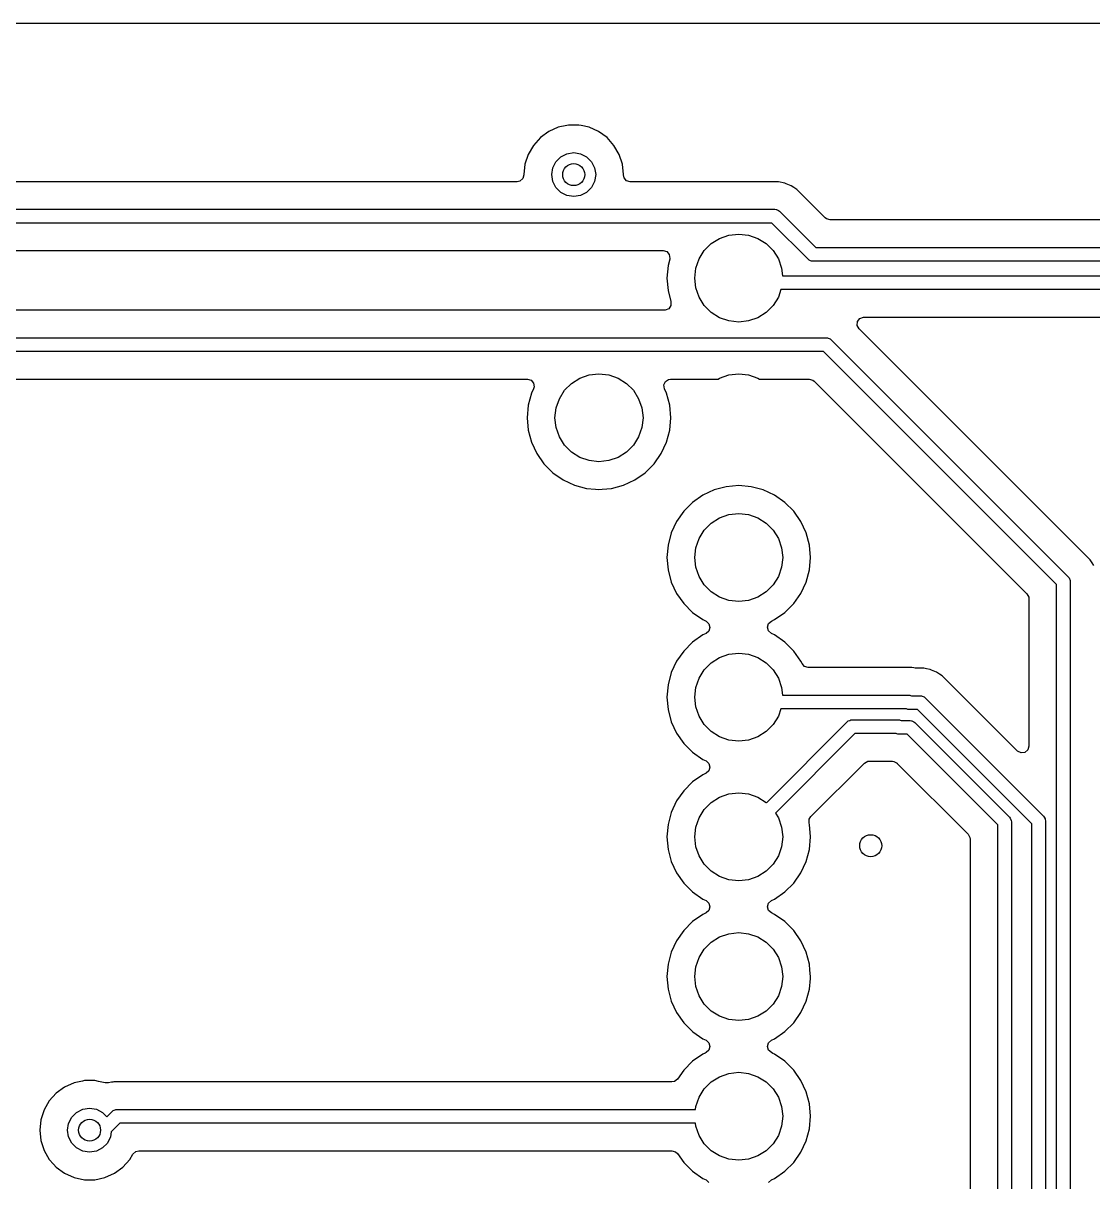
# Model space of a CAD drawing. Extents: x 0.78 to 3.29, y -3.41 to -0.66.
# Drawn here: x 1.195 to 1.96, y -1.511 to -0.682 of the extents above; entities that cross this region are included whole.
import ezdxf

# ---------------------------------------------------------------- set-up
doc = ezdxf.new("R2010")
doc.units = 0
doc.header["$MEASUREMENT"] = 0
doc.layers.add('BLACK', color=7, linetype='CONTINUOUS')

msp = doc.modelspace()

# ---------------------------------------------------------------- linework, layer by layer
at = {"layer": 'BLACK', "linetype": 'CONTINUOUS'}
for p, q in [((1.18038, -0.68208), (2.88655, -0.68208)), ((1.57076, -0.75962), (1.56473, -0.764)), ((1.57757, -0.75658), (1.57076, -0.75962)), ((1.57076, -0.75962), (1.57076, -0.75962)), ((1.58358, -0.75531), (1.57757, -0.75658)), ((1.57757, -0.75658), (1.57757, -0.75658)), ((1.58486, -0.75504), (1.58358, -0.75531)), ((1.59231, -0.75504), (1.58486, -0.75504)), ((1.59386, -0.75536), (1.59231, -0.75504)), ((1.5996, -0.75658), (1.59386, -0.75536)), ((1.60641, -0.75962), (1.5996, -0.75658)), ((1.5996, -0.75658), (1.5996, -0.75658)), ((1.61244, -0.764), (1.60641, -0.75962)), ((1.60641, -0.75962), (1.60641, -0.75962)), ((1.55974, -0.76953), (1.55602, -0.77599)), ((1.56473, -0.764), (1.55974, -0.76953)), ((1.61742, -0.76953), (1.61244, -0.764)), ((1.61244, -0.764), (1.61244, -0.764)), ((1.62115, -0.77599), (1.61742, -0.76953)), ((1.55602, -0.77599), (1.55371, -0.78308)), ((1.55602, -0.77599), (1.55602, -0.77599)), ((1.57584, -0.78123), (1.57933, -0.77775)), ((1.57933, -0.77775), (1.58372, -0.77551)), ((1.58372, -0.77551), (1.58858, -0.77474)), ((1.58858, -0.77474), (1.59345, -0.77551)), ((1.59345, -0.77551), (1.59784, -0.77775)), ((1.59784, -0.77775), (1.60132, -0.78123)), ((1.62345, -0.78308), (1.62115, -0.77599)), ((1.55371, -0.78308), (1.55293, -0.79049)), ((1.55371, -0.78308), (1.55371, -0.78308)), ((1.57283, -0.79049), (1.57361, -0.78562)), ((1.57361, -0.78562), (1.57584, -0.78123)), ((1.60132, -0.78123), (1.60356, -0.78562)), ((1.60356, -0.78562), (1.60433, -0.79049)), ((1.62423, -0.79049), (1.62345, -0.78308)), ((1.54805, -0.79559), (1.08592, -0.79559)), ((1.55008, -0.79515), (1.54805, -0.79559)), ((1.55216, -0.79334), (1.55008, -0.79515)), ((1.55293, -0.7907), (1.55216, -0.79334)), ((1.55293, -0.79049), (1.55293, -0.79049)), ((1.55293, -0.79049), (1.55293, -0.7907)), ((1.57361, -0.79535), (1.57283, -0.79049)), ((1.57584, -0.79974), (1.57361, -0.79535)), ((1.60356, -0.79535), (1.60132, -0.79974)), ((1.60433, -0.79049), (1.60356, -0.79535)), ((1.62423, -0.7907), (1.62423, -0.79049)), ((1.62423, -0.79049), (1.62423, -0.79049)), ((1.62467, -0.79273), (1.62423, -0.7907)), ((1.62647, -0.79481), (1.62467, -0.79273)), ((1.62911, -0.79559), (1.62647, -0.79481)), ((1.73491, -0.79559), (1.62911, -0.79559)), ((1.73505, -0.79561), (1.73491, -0.79559)), ((1.73491, -0.79559), (1.73491, -0.79559)), ((1.73491, -0.79559), (1.73491, -0.79559)), ((1.73966, -0.79653), (1.73505, -0.79561)), ((1.73505, -0.79561), (1.73505, -0.79561)), ((1.73505, -0.79561), (1.73505, -0.79561)), ((1.57933, -0.80323), (1.57584, -0.79974)), ((1.58372, -0.80547), (1.57933, -0.80323)), ((1.59784, -0.80323), (1.59345, -0.80547)), ((1.60132, -0.79974), (1.59784, -0.80323)), ((1.74071, -0.79696), (1.73966, -0.79653)), ((1.73966, -0.79653), (1.73966, -0.79653)), ((1.73966, -0.79653), (1.73966, -0.79653)), ((1.73966, -0.79653), (1.73966, -0.79653)), ((1.73966, -0.79653), (1.73966, -0.79653)), ((1.74415, -0.79839), (1.74071, -0.79696)), ((1.74071, -0.79696), (1.74071, -0.79696)), ((1.74616, -0.79974), (1.74415, -0.79839)), ((1.74818, -0.80108), (1.74616, -0.79974)), ((1.75161, -0.80451), (1.74818, -0.80108)), ((1.74818, -0.80108), (1.74818, -0.80108)), ((1.74818, -0.80108), (1.74818, -0.80108)), ((1.58858, -0.80624), (1.58372, -0.80547)), ((1.59345, -0.80547), (1.58858, -0.80624)), ((1.75189, -0.80479), (1.75161, -0.80451)), ((1.75161, -0.80451), (1.75161, -0.80451)), ((1.76861, -0.82152), (1.75189, -0.80479)), ((1.75189, -0.80479), (1.75189, -0.80479)), ((1.75189, -0.80479), (1.75189, -0.80479)), ((1.08835, -0.81529), (1.73248, -0.81529)), ((1.73248, -0.81529), (1.73344, -0.81539)), ((1.73344, -0.81539), (1.73344, -0.81539)), ((1.73344, -0.81539), (1.73377, -0.81552)), ((1.73377, -0.81552), (1.73521, -0.81612)), ((1.73521, -0.81612), (1.73521, -0.81612)), ((1.73521, -0.81612), (1.73596, -0.81673)), ((1.73596, -0.81673), (1.76188, -0.84265)), ((1.73044, -0.82513), (1.09039, -0.82513)), ((1.75636, -0.85105), (1.73044, -0.82513)), ((1.76943, -0.82217), (1.76861, -0.82152)), ((1.77207, -0.82295), (1.76943, -0.82217)), ((2.09441, -0.82295), (1.77207, -0.82295)), ((1.68706, -0.83988), (1.69303, -0.83613)), ((1.69303, -0.83613), (1.69968, -0.8338)), ((1.69968, -0.8338), (1.70669, -0.83301)), ((1.70669, -0.83301), (1.7137, -0.8338)), ((1.7137, -0.8338), (1.72036, -0.83613)), ((1.72036, -0.83613), (1.72633, -0.83988)), ((1.13129, -0.84484), (1.65259, -0.84484)), ((1.65259, -0.84484), (1.65523, -0.84561)), ((1.65523, -0.84561), (1.65703, -0.84769)), ((1.67832, -0.85084), (1.68207, -0.84487)), ((1.68207, -0.84487), (1.68706, -0.83988)), ((1.72633, -0.83988), (1.73132, -0.84487)), ((1.73132, -0.84487), (1.73507, -0.85084)), ((1.76188, -0.84265), (2.09198, -0.84265)), ((1.65731, -0.85098), (1.65608, -0.85558)), ((1.65703, -0.84769), (1.65743, -0.85042)), ((1.65743, -0.85042), (1.65731, -0.85098)), ((1.67599, -0.8575), (1.67832, -0.85084)), ((1.73507, -0.85084), (1.7374, -0.8575)), ((1.75711, -0.85167), (1.75636, -0.85105)), ((1.75815, -0.8521), (1.75711, -0.85167)), ((1.75711, -0.85167), (1.75711, -0.85167)), ((1.75888, -0.8524), (1.75815, -0.8521)), ((1.75984, -0.8525), (1.75888, -0.8524)), ((1.75888, -0.8524), (1.75888, -0.8524)), ((2.08995, -0.8525), (1.75984, -0.8525)), ((1.65608, -0.85558), (1.6553, -0.8645)), ((1.65608, -0.85558), (1.65608, -0.85558)), ((1.6752, -0.8645), (1.67599, -0.8575)), ((1.7374, -0.8575), (1.73802, -0.86297)), ((1.6553, -0.8645), (1.6553, -0.8645)), ((1.6553, -0.8645), (1.65608, -0.87343)), ((1.67599, -0.87151), (1.6752, -0.8645)), ((1.73802, -0.86297), (2.08724, -0.86297)), ((1.65608, -0.87343), (1.65608, -0.87343)), ((1.65608, -0.87343), (1.65822, -0.88141)), ((1.67832, -0.87817), (1.67599, -0.87151)), ((1.68207, -0.88414), (1.67832, -0.87817)), ((1.73507, -0.87817), (1.73132, -0.88414)), ((1.73694, -0.87281), (1.73507, -0.87817)), ((2.08521, -0.87281), (1.73694, -0.87281)), ((1.65661, -0.88644), (1.65408, -0.88752)), ((1.65815, -0.88416), (1.65661, -0.88644)), ((1.65822, -0.88141), (1.65815, -0.88416)), ((1.68706, -0.88913), (1.68207, -0.88414)), ((1.73132, -0.88414), (1.72633, -0.88913)), ((1.6535, -0.88756), (1.15885, -0.88756)), ((1.65408, -0.88752), (1.6535, -0.88756)), ((1.69303, -0.89288), (1.68706, -0.88913)), ((1.69968, -0.89521), (1.69303, -0.89288)), ((1.70669, -0.896), (1.69968, -0.89521)), ((1.7137, -0.89521), (1.70669, -0.896)), ((1.72036, -0.89288), (1.7137, -0.89521)), ((1.72633, -0.88913), (1.72036, -0.89288)), ((1.7917, -0.89569), (1.79335, -0.89349)), ((1.79335, -0.89349), (1.79593, -0.89253)), ((1.79593, -0.89253), (1.79628, -0.89252)), ((1.79628, -0.89252), (2.07502, -0.89252)), ((1.79151, -0.89844), (1.7917, -0.89569)), ((1.79283, -0.90085), (1.79151, -0.89844)), ((1.95455, -1.06258), (1.79283, -0.90085)), ((1.16128, -0.90726), (1.76933, -0.90726)), ((1.76933, -0.90726), (1.77029, -0.90735)), ((1.77029, -0.90735), (1.77029, -0.90735)), ((1.77029, -0.90735), (1.77079, -0.90756)), ((1.77079, -0.90756), (1.77206, -0.90809)), ((1.77206, -0.90809), (1.77207, -0.90809)), ((1.77207, -0.90809), (1.77281, -0.9087)), ((1.77281, -0.9087), (1.94246, -1.07835)), ((1.76729, -0.9171), (1.16331, -0.9171)), ((1.93406, -1.08387), (1.76729, -0.9171)), ((1.1735, -0.93681), (1.55545, -0.93681)), ((1.55545, -0.93681), (1.55809, -0.93758)), ((1.58706, -0.93988), (1.59303, -0.93613)), ((1.59303, -0.93613), (1.59968, -0.9338)), ((1.59968, -0.9338), (1.60669, -0.93301)), ((1.60669, -0.93301), (1.6137, -0.9338)), ((1.6137, -0.9338), (1.62036, -0.93613)), ((1.62036, -0.93613), (1.62633, -0.93988)), ((1.65422, -0.93852), (1.65652, -0.93702)), ((1.65652, -0.93702), (1.65793, -0.93681)), ((1.65793, -0.93681), (1.69194, -0.93681)), ((1.69194, -0.93681), (1.69303, -0.93613)), ((1.69303, -0.93613), (1.69968, -0.9338)), ((1.69968, -0.9338), (1.70669, -0.93301)), ((1.70669, -0.93301), (1.7137, -0.9338)), ((1.7137, -0.9338), (1.72036, -0.93613)), ((1.72036, -0.93613), (1.72144, -0.93681)), ((1.72144, -0.93681), (1.75711, -0.93681)), ((1.75711, -0.93681), (1.75975, -0.93758)), ((1.55809, -0.93758), (1.55989, -0.93966)), ((1.55988, -0.94375), (1.5584, -0.94693)), ((1.56028, -0.94238), (1.55988, -0.94375)), ((1.55989, -0.93966), (1.56028, -0.94238)), ((1.57832, -0.95084), (1.58207, -0.94487)), ((1.58207, -0.94487), (1.58706, -0.93988)), ((1.62633, -0.93988), (1.63132, -0.94487)), ((1.63132, -0.94487), (1.63507, -0.95084)), ((1.6531, -0.94103), (1.65422, -0.93852)), ((1.65351, -0.94375), (1.6531, -0.94103)), ((1.65499, -0.94693), (1.65351, -0.94375)), ((1.75975, -0.93758), (1.76056, -0.93824)), ((1.76056, -0.93824), (1.91292, -1.0906)), ((1.5584, -0.94693), (1.55608, -0.95558)), ((1.5584, -0.94693), (1.5584, -0.94693)), ((1.57599, -0.9575), (1.57832, -0.95084)), ((1.63507, -0.95084), (1.6374, -0.9575)), ((1.65731, -0.95558), (1.65499, -0.94693)), ((1.55608, -0.95558), (1.5553, -0.9645)), ((1.55608, -0.95558), (1.55608, -0.95558)), ((1.5752, -0.9645), (1.57599, -0.9575)), ((1.6374, -0.9575), (1.63819, -0.9645)), ((1.65809, -0.9645), (1.65731, -0.95558)), ((1.5553, -0.9645), (1.5553, -0.9645)), ((1.5553, -0.9645), (1.55608, -0.97343)), ((1.57599, -0.97151), (1.5752, -0.9645)), ((1.63819, -0.9645), (1.6374, -0.97151)), ((1.65731, -0.97343), (1.65809, -0.9645)), ((1.55608, -0.97343), (1.55608, -0.97343)), ((1.55608, -0.97343), (1.5584, -0.98208)), ((1.57832, -0.97817), (1.57599, -0.97151)), ((1.58207, -0.98414), (1.57832, -0.97817)), ((1.63507, -0.97817), (1.63132, -0.98414)), ((1.6374, -0.97151), (1.63507, -0.97817)), ((1.65499, -0.98208), (1.65731, -0.97343)), ((1.5584, -0.98208), (1.5584, -0.98208)), ((1.5584, -0.98208), (1.56218, -0.9902)), ((1.58706, -0.98913), (1.58207, -0.98414)), ((1.63132, -0.98414), (1.62633, -0.98913)), ((1.6512, -0.9902), (1.65499, -0.98208)), ((1.56218, -0.9902), (1.56218, -0.9902)), ((1.56218, -0.9902), (1.56732, -0.99754)), ((1.59303, -0.99288), (1.58706, -0.98913)), ((1.59968, -0.99521), (1.59303, -0.99288)), ((1.62036, -0.99288), (1.6137, -0.99521)), ((1.62633, -0.98913), (1.62036, -0.99288)), ((1.64606, -0.99754), (1.6512, -0.9902)), ((1.56732, -0.99754), (1.57366, -1.00388)), ((1.60669, -0.996), (1.59968, -0.99521)), ((1.6137, -0.99521), (1.60669, -0.996)), ((1.63973, -1.00388), (1.64606, -0.99754)), ((1.57366, -1.00388), (1.57366, -1.00388)), ((1.57366, -1.00388), (1.58099, -1.00901)), ((1.58099, -1.00901), (1.58911, -1.0128)), ((1.62427, -1.0128), (1.63239, -1.00901)), ((1.63239, -1.00901), (1.63973, -1.00388)), ((1.58911, -1.0128), (1.59777, -1.01512)), ((1.59777, -1.01512), (1.60414, -1.01568)), ((1.60414, -1.01568), (1.60669, -1.0159)), ((1.60669, -1.0159), (1.60892, -1.01571)), ((1.60669, -1.0159), (1.60669, -1.0159)), ((1.60669, -1.0159), (1.60669, -1.0159)), ((1.60892, -1.01571), (1.61562, -1.01512)), ((1.61562, -1.01512), (1.62427, -1.0128)), ((1.68099, -1.01999), (1.67366, -1.02513)), ((1.68911, -1.01621), (1.68099, -1.01999)), ((1.68099, -1.01999), (1.68099, -1.01999)), ((1.69777, -1.01389), (1.68911, -1.01621)), ((1.68911, -1.01621), (1.68911, -1.01621)), ((1.70669, -1.01311), (1.69777, -1.01389)), ((1.69777, -1.01389), (1.69777, -1.01389)), ((1.71562, -1.01389), (1.70669, -1.01311)), ((1.70669, -1.01311), (1.70669, -1.01311)), ((1.72427, -1.01621), (1.71562, -1.01389)), ((1.71562, -1.01389), (1.71562, -1.01389)), ((1.71562, -1.01389), (1.71562, -1.01389)), ((1.71562, -1.01389), (1.71562, -1.01389)), ((1.71562, -1.01389), (1.71562, -1.01389)), ((1.73239, -1.01999), (1.72427, -1.01621)), ((1.72427, -1.01621), (1.72427, -1.01621)), ((1.73973, -1.02513), (1.73239, -1.01999)), ((1.73239, -1.01999), (1.73239, -1.01999)), ((1.67366, -1.02513), (1.66732, -1.03147)), ((1.74606, -1.03147), (1.73973, -1.02513)), ((1.66732, -1.03147), (1.66218, -1.03881)), ((1.68706, -1.03988), (1.69303, -1.03613)), ((1.69303, -1.03613), (1.69968, -1.0338)), ((1.69968, -1.0338), (1.70669, -1.03301)), ((1.70669, -1.03301), (1.7137, -1.0338)), ((1.7137, -1.0338), (1.72036, -1.03613)), ((1.72036, -1.03613), (1.72633, -1.03988)), ((1.7512, -1.03881), (1.74606, -1.03147)), ((1.74606, -1.03147), (1.74606, -1.03147)), ((1.66218, -1.03881), (1.6584, -1.04693)), ((1.66218, -1.03881), (1.66218, -1.03881)), ((1.67832, -1.05084), (1.68207, -1.04487)), ((1.68207, -1.04487), (1.68706, -1.03988)), ((1.72633, -1.03988), (1.73132, -1.04487)), ((1.73132, -1.04487), (1.73507, -1.05084)), ((1.75499, -1.04693), (1.7512, -1.03881)), ((1.6584, -1.04693), (1.65608, -1.05558)), ((1.6584, -1.04693), (1.6584, -1.04693)), ((1.67599, -1.0575), (1.67832, -1.05084)), ((1.73507, -1.05084), (1.7374, -1.0575)), ((1.75731, -1.05558), (1.75499, -1.04693)), ((1.65608, -1.05558), (1.6553, -1.0645)), ((1.65608, -1.05558), (1.65608, -1.05558)), ((1.6752, -1.0645), (1.67599, -1.0575)), ((1.7374, -1.0575), (1.73819, -1.0645)), ((1.75809, -1.0645), (1.75731, -1.05558)), ((1.6553, -1.0645), (1.6553, -1.0645)), ((1.6553, -1.0645), (1.65608, -1.07343)), ((1.67599, -1.07151), (1.6752, -1.0645)), ((1.73819, -1.0645), (1.7374, -1.07151)), ((1.75731, -1.07343), (1.75809, -1.0645)), ((1.9581, -1.06613), (1.95455, -1.06258)), ((1.95455, -1.06258), (1.95455, -1.06258)), ((1.95955, -1.06829), (1.9581, -1.06613)), ((1.9581, -1.06613), (1.9581, -1.06613)), ((1.9581, -1.06613), (1.9581, -1.06613)), ((1.9608, -1.07016), (1.95955, -1.06829)), ((1.65608, -1.07343), (1.65608, -1.07343)), ((1.65608, -1.07343), (1.6584, -1.08208)), ((1.67832, -1.07817), (1.67599, -1.07151)), ((1.7374, -1.07151), (1.73507, -1.07817)), ((1.75499, -1.08208), (1.75731, -1.07343)), ((1.6584, -1.08208), (1.6584, -1.08208)), ((1.6584, -1.08208), (1.66218, -1.0902)), ((1.68207, -1.08414), (1.67832, -1.07817)), ((1.68706, -1.08913), (1.68207, -1.08414)), ((1.73132, -1.08414), (1.72633, -1.08913)), ((1.73507, -1.07817), (1.73132, -1.08414)), ((1.7512, -1.0902), (1.75499, -1.08208)), ((1.93406, -1.56805), (1.93406, -1.08387)), ((1.94246, -1.07835), (1.94307, -1.07909)), ((1.94307, -1.07909), (1.94307, -1.07909)), ((1.94307, -1.07909), (1.9438, -1.08087)), ((1.9438, -1.08087), (1.9439, -1.08183)), ((1.9439, -1.08183), (1.9439, -1.56601)), ((1.66218, -1.0902), (1.66218, -1.0902)), ((1.66218, -1.0902), (1.66732, -1.09754)), ((1.69303, -1.09288), (1.68706, -1.08913)), ((1.69968, -1.09521), (1.69303, -1.09288)), ((1.72036, -1.09288), (1.7137, -1.09521)), ((1.72633, -1.08913), (1.72036, -1.09288)), ((1.74606, -1.09754), (1.7512, -1.0902)), ((1.91292, -1.0906), (1.91424, -1.09301)), ((1.91424, -1.09301), (1.91435, -1.09405)), ((1.91435, -1.09405), (1.91435, -1.19956)), ((1.66732, -1.09754), (1.67366, -1.10388)), ((1.70669, -1.096), (1.69968, -1.09521)), ((1.7137, -1.09521), (1.70669, -1.096)), ((1.73973, -1.10388), (1.74606, -1.09754)), ((1.67366, -1.10388), (1.67366, -1.10388)), ((1.67366, -1.10388), (1.68099, -1.10901)), ((1.68099, -1.10901), (1.68328, -1.11008)), ((1.68328, -1.11008), (1.68534, -1.1119)), ((1.72808, -1.11183), (1.73011, -1.11008)), ((1.73011, -1.11008), (1.73239, -1.10901)), ((1.73239, -1.10901), (1.73973, -1.10388)), ((1.68328, -1.11893), (1.68099, -1.11999)), ((1.6853, -1.11718), (1.68328, -1.11893)), ((1.6861, -1.11454), (1.6853, -1.11718)), ((1.68534, -1.1119), (1.6861, -1.11454)), ((1.72729, -1.11447), (1.72808, -1.11183)), ((1.72804, -1.11711), (1.72729, -1.11447)), ((1.73011, -1.11893), (1.72804, -1.11711)), ((1.73239, -1.11999), (1.73011, -1.11893)), ((1.67366, -1.12513), (1.66732, -1.13147)), ((1.68099, -1.11999), (1.67366, -1.12513)), ((1.68099, -1.11999), (1.68099, -1.11999)), ((1.73973, -1.12513), (1.73239, -1.11999)), ((1.73239, -1.11999), (1.73239, -1.11999)), ((1.74606, -1.13147), (1.73973, -1.12513)), ((1.66732, -1.13147), (1.66218, -1.13881)), ((1.68706, -1.13988), (1.69303, -1.13613)), ((1.69303, -1.13613), (1.69968, -1.1338)), ((1.69968, -1.1338), (1.70669, -1.13301)), ((1.70669, -1.13301), (1.7137, -1.1338)), ((1.7137, -1.1338), (1.72036, -1.13613)), ((1.72036, -1.13613), (1.72633, -1.13988)), ((1.7512, -1.13881), (1.74606, -1.13147)), ((1.66218, -1.13881), (1.6584, -1.14693)), ((1.66218, -1.13881), (1.66218, -1.13881)), ((1.68207, -1.14487), (1.68706, -1.13988)), ((1.72633, -1.13988), (1.73132, -1.14487)), ((1.75197, -1.14045), (1.7512, -1.13881)), ((1.7512, -1.13881), (1.7512, -1.13881)), ((1.75375, -1.14249), (1.75197, -1.14045)), ((1.75639, -1.14326), (1.75375, -1.14249)), ((1.83061, -1.14326), (1.75639, -1.14326)), ((1.83193, -1.14352), (1.83061, -1.14326)), ((1.83061, -1.14326), (1.83061, -1.14326)), ((1.83061, -1.14326), (1.83061, -1.14326)), ((1.83291, -1.14372), (1.83193, -1.14352)), ((1.83387, -1.14381), (1.83291, -1.14372)), ((1.83904, -1.14381), (1.83387, -1.14381)), ((1.84103, -1.14421), (1.83904, -1.14381)), ((1.83904, -1.14381), (1.83904, -1.14381)), ((1.83904, -1.14381), (1.83904, -1.14381)), ((1.8438, -1.14476), (1.84103, -1.14421)), ((1.84103, -1.14421), (1.84103, -1.14421)), ((1.6584, -1.14693), (1.65608, -1.15558)), ((1.6584, -1.14693), (1.6584, -1.14693)), ((1.67599, -1.1575), (1.67832, -1.15084)), ((1.67832, -1.15084), (1.68207, -1.14487)), ((1.73132, -1.14487), (1.73507, -1.15084)), ((1.73507, -1.15084), (1.7374, -1.1575)), ((1.84468, -1.14513), (1.8438, -1.14476)), ((1.8438, -1.14476), (1.8438, -1.14476)), ((1.8438, -1.14476), (1.8438, -1.14476)), ((1.84828, -1.14662), (1.84468, -1.14513)), ((1.84468, -1.14513), (1.84468, -1.14513)), ((1.84468, -1.14513), (1.84468, -1.14513)), ((1.8503, -1.14797), (1.84828, -1.14662)), ((1.84828, -1.14662), (1.84828, -1.14662)), ((1.84828, -1.14662), (1.84828, -1.14662)), ((1.85231, -1.14931), (1.8503, -1.14797)), ((1.85591, -1.15291), (1.85231, -1.14931)), ((1.65608, -1.15558), (1.6553, -1.1645)), ((1.65608, -1.15558), (1.65608, -1.15558)), ((1.6752, -1.1645), (1.67599, -1.1575)), ((1.7374, -1.1575), (1.73802, -1.16297)), ((1.90602, -1.20302), (1.85591, -1.15291)), ((1.85591, -1.15291), (1.85591, -1.15291)), ((1.6553, -1.1645), (1.6553, -1.1645)), ((1.6553, -1.1645), (1.65608, -1.17343)), ((1.67599, -1.17151), (1.6752, -1.1645)), ((1.73802, -1.16297), (1.82819, -1.16297)), ((1.82819, -1.16297), (1.82915, -1.16306)), ((1.82915, -1.16306), (1.82915, -1.16306)), ((1.82915, -1.16306), (1.82967, -1.16328)), ((1.82967, -1.16328), (1.83025, -1.16352)), ((1.83025, -1.16352), (1.83661, -1.16352)), ((1.83661, -1.16352), (1.83757, -1.16361)), ((1.83757, -1.16361), (1.83757, -1.16361)), ((1.83757, -1.16361), (1.83802, -1.1638)), ((1.83802, -1.1638), (1.83935, -1.16435)), ((1.83935, -1.16435), (1.83935, -1.16435)), ((1.83935, -1.16435), (1.84009, -1.16496)), ((1.84009, -1.16496), (1.92474, -1.24961)), ((1.65608, -1.17343), (1.65608, -1.17343)), ((1.65608, -1.17343), (1.6584, -1.18208)), ((1.67832, -1.17817), (1.67599, -1.17151)), ((1.73694, -1.17281), (1.73507, -1.17817)), ((1.82668, -1.17281), (1.73694, -1.17281)), ((1.82726, -1.17305), (1.82668, -1.17281)), ((1.82778, -1.17327), (1.82726, -1.17305)), ((1.82874, -1.17336), (1.82778, -1.17327)), ((1.82778, -1.17327), (1.82778, -1.17327)), ((1.83458, -1.17336), (1.82874, -1.17336)), ((1.91634, -1.25513), (1.83458, -1.17336)), ((1.6584, -1.18208), (1.6584, -1.18208)), ((1.6584, -1.18208), (1.66218, -1.1902)), ((1.68207, -1.18414), (1.67832, -1.17817)), ((1.68706, -1.18913), (1.68207, -1.18414)), ((1.73132, -1.18414), (1.72633, -1.18913)), ((1.72647, -1.24002), (1.78437, -1.18213)), ((1.73507, -1.17817), (1.73132, -1.18414)), ((1.78437, -1.18213), (1.78512, -1.18151)), ((1.78512, -1.18151), (1.78616, -1.18108)), ((1.78512, -1.18151), (1.78512, -1.18151)), ((1.78616, -1.18108), (1.78689, -1.18078)), ((1.78689, -1.18078), (1.78785, -1.18069)), ((1.78689, -1.18078), (1.78689, -1.18078)), ((1.78785, -1.18069), (1.82085, -1.18069)), ((1.82085, -1.18069), (1.82181, -1.18078)), ((1.82181, -1.18078), (1.82181, -1.18078)), ((1.82181, -1.18078), (1.82233, -1.18099)), ((1.82233, -1.18099), (1.82291, -1.18124)), ((1.82291, -1.18124), (1.82928, -1.18124)), ((1.82928, -1.18124), (1.83024, -1.18133)), ((1.83024, -1.18133), (1.83024, -1.18133)), ((1.83024, -1.18133), (1.83068, -1.18151)), ((1.83068, -1.18151), (1.83201, -1.18207)), ((1.83201, -1.18207), (1.83201, -1.18207)), ((1.83201, -1.18207), (1.83276, -1.18268)), ((1.83276, -1.18268), (1.9004, -1.25032)), ((1.66218, -1.1902), (1.66218, -1.1902)), ((1.66218, -1.1902), (1.66732, -1.19754)), ((1.69303, -1.19288), (1.68706, -1.18913)), ((1.69968, -1.19521), (1.69303, -1.19288)), ((1.72036, -1.19288), (1.7137, -1.19521)), ((1.72633, -1.18913), (1.72036, -1.19288)), ((1.78989, -1.19053), (1.73295, -1.24747)), ((1.81934, -1.19053), (1.78989, -1.19053)), ((1.81992, -1.19077), (1.81934, -1.19053)), ((1.82044, -1.19098), (1.81992, -1.19077)), ((1.8214, -1.19108), (1.82044, -1.19098)), ((1.82044, -1.19098), (1.82044, -1.19098)), ((1.82724, -1.19108), (1.8214, -1.19108)), ((1.892, -1.25584), (1.82724, -1.19108)), ((1.66732, -1.19754), (1.67366, -1.20388)), ((1.70669, -1.196), (1.69968, -1.19521)), ((1.7137, -1.19521), (1.70669, -1.196)), ((1.91358, -1.2022), (1.9115, -1.20401)), ((1.91435, -1.19956), (1.91358, -1.2022)), ((1.67366, -1.20388), (1.67366, -1.20388)), ((1.67366, -1.20388), (1.68099, -1.20901)), ((1.68099, -1.20901), (1.68328, -1.21008)), ((1.68328, -1.21008), (1.68534, -1.2119)), ((1.79662, -1.21166), (1.79904, -1.21034)), ((1.79904, -1.21034), (1.80007, -1.21023)), ((1.80007, -1.21023), (1.81572, -1.21023)), ((1.81572, -1.21023), (1.81668, -1.21033)), ((1.81668, -1.21033), (1.81765, -1.21052)), ((1.81765, -1.21052), (1.82008, -1.21179)), ((1.90627, -1.20325), (1.90602, -1.20302)), ((1.90877, -1.2044), (1.90627, -1.20325)), ((1.9115, -1.20401), (1.90877, -1.2044)), ((1.68328, -1.21893), (1.68099, -1.21999)), ((1.6853, -1.21718), (1.68328, -1.21893)), ((1.6861, -1.21454), (1.6853, -1.21718)), ((1.68534, -1.2119), (1.6861, -1.21454)), ((1.75833, -1.24995), (1.79662, -1.21166)), ((1.82008, -1.21179), (1.82015, -1.21186)), ((1.82015, -1.21186), (1.87087, -1.26257)), ((1.67366, -1.22513), (1.66732, -1.23147)), ((1.68099, -1.21999), (1.67366, -1.22513)), ((1.68099, -1.21999), (1.68099, -1.21999)), ((1.66732, -1.23147), (1.66218, -1.23881)), ((1.69303, -1.23613), (1.69968, -1.2338)), ((1.69968, -1.2338), (1.70669, -1.23301)), ((1.70669, -1.23301), (1.7137, -1.2338)), ((1.7137, -1.2338), (1.72036, -1.23613)), ((1.66218, -1.23881), (1.6584, -1.24693)), ((1.66218, -1.23881), (1.66218, -1.23881)), ((1.68207, -1.24487), (1.68706, -1.23988)), ((1.68706, -1.23988), (1.69303, -1.23613)), ((1.72036, -1.23613), (1.72633, -1.23988)), ((1.72633, -1.23988), (1.72647, -1.24002)), ((1.6584, -1.24693), (1.65608, -1.25558)), ((1.6584, -1.24693), (1.6584, -1.24693)), ((1.67599, -1.2575), (1.67832, -1.25084)), ((1.67832, -1.25084), (1.68207, -1.24487)), ((1.73295, -1.24747), (1.73507, -1.25084)), ((1.73507, -1.25084), (1.7374, -1.2575)), ((1.75706, -1.25467), (1.75713, -1.25192)), ((1.75713, -1.25192), (1.75833, -1.24995)), ((1.9004, -1.25032), (1.90101, -1.25107)), ((1.90101, -1.25107), (1.90101, -1.25107)), ((1.90101, -1.25107), (1.90175, -1.25284)), ((1.92474, -1.24961), (1.92535, -1.25035)), ((1.92535, -1.25035), (1.92535, -1.25035)), ((1.92535, -1.25035), (1.92587, -1.25161)), ((1.92587, -1.25161), (1.92604, -1.252)), ((1.92604, -1.252), (1.92609, -1.25213)), ((1.92609, -1.25213), (1.92618, -1.25309)), ((1.65608, -1.25558), (1.6553, -1.2645)), ((1.65608, -1.25558), (1.65608, -1.25558)), ((1.6752, -1.2645), (1.67599, -1.2575)), ((1.7374, -1.2575), (1.73819, -1.2645)), ((1.75731, -1.25558), (1.75706, -1.25467)), ((1.75809, -1.2645), (1.75731, -1.25558)), ((1.892, -1.5761), (1.892, -1.25584)), ((1.90175, -1.25284), (1.90184, -1.2538)), ((1.90184, -1.2538), (1.90184, -1.57406)), ((1.91634, -1.57539), (1.91634, -1.25513)), ((1.92618, -1.25309), (1.92618, -1.57335)), ((1.6553, -1.2645), (1.6553, -1.2645)), ((1.6553, -1.2645), (1.65608, -1.27343)), ((1.67599, -1.27151), (1.6752, -1.2645)), ((1.73819, -1.2645), (1.7374, -1.27151)), ((1.75731, -1.27343), (1.75809, -1.2645)), ((1.87087, -1.26257), (1.87218, -1.26499)), ((1.87218, -1.26499), (1.8723, -1.26603)), ((1.8723, -1.26603), (1.8723, -1.57368)), ((1.65608, -1.27343), (1.65608, -1.27343)), ((1.65608, -1.27343), (1.6584, -1.28208)), ((1.67832, -1.27817), (1.67599, -1.27151)), ((1.7374, -1.27151), (1.73507, -1.27817)), ((1.75499, -1.28208), (1.75731, -1.27343)), ((1.6584, -1.28208), (1.6584, -1.28208)), ((1.6584, -1.28208), (1.66218, -1.2902)), ((1.68207, -1.28414), (1.67832, -1.27817)), ((1.68706, -1.28913), (1.68207, -1.28414)), ((1.73132, -1.28414), (1.72633, -1.28913)), ((1.73507, -1.27817), (1.73132, -1.28414)), ((1.7512, -1.2902), (1.75499, -1.28208)), ((1.66218, -1.2902), (1.66218, -1.2902)), ((1.66218, -1.2902), (1.66732, -1.29754)), ((1.69303, -1.29288), (1.68706, -1.28913)), ((1.69968, -1.29521), (1.69303, -1.29288)), ((1.72036, -1.29288), (1.7137, -1.29521)), ((1.72633, -1.28913), (1.72036, -1.29288)), ((1.74606, -1.29754), (1.7512, -1.2902)), ((1.66732, -1.29754), (1.67366, -1.30388)), ((1.70669, -1.296), (1.69968, -1.29521)), ((1.7137, -1.29521), (1.70669, -1.296)), ((1.73973, -1.30388), (1.74606, -1.29754)), ((1.67366, -1.30388), (1.67366, -1.30388)), ((1.67366, -1.30388), (1.68099, -1.30901)), ((1.68099, -1.30901), (1.68328, -1.31008)), ((1.68328, -1.31008), (1.68534, -1.3119)), ((1.72808, -1.31183), (1.73011, -1.31008)), ((1.73011, -1.31008), (1.73239, -1.30901)), ((1.73239, -1.30901), (1.73973, -1.30388)), ((1.6853, -1.31718), (1.68328, -1.31893)), ((1.6861, -1.31454), (1.6853, -1.31718)), ((1.68534, -1.3119), (1.6861, -1.31454)), ((1.72729, -1.31447), (1.72808, -1.31183)), ((1.72804, -1.31711), (1.72729, -1.31447)), ((1.73011, -1.31893), (1.72804, -1.31711)), ((1.67366, -1.32513), (1.66732, -1.33147)), ((1.68099, -1.31999), (1.67366, -1.32513)), ((1.68328, -1.31893), (1.68099, -1.31999)), ((1.68099, -1.31999), (1.68099, -1.31999)), ((1.73239, -1.31999), (1.73011, -1.31893)), ((1.73973, -1.32513), (1.73239, -1.31999)), ((1.73239, -1.31999), (1.73239, -1.31999)), ((1.74606, -1.33147), (1.73973, -1.32513)), ((1.66732, -1.33147), (1.66218, -1.33881)), ((1.69303, -1.33613), (1.69968, -1.3338)), ((1.69968, -1.3338), (1.70669, -1.33301)), ((1.70669, -1.33301), (1.7137, -1.3338)), ((1.7137, -1.3338), (1.72036, -1.33613)), ((1.7512, -1.33881), (1.74606, -1.33147)), ((1.74606, -1.33147), (1.74606, -1.33147)), ((1.66218, -1.33881), (1.6584, -1.34693)), ((1.66218, -1.33881), (1.66218, -1.33881)), ((1.68207, -1.34487), (1.68706, -1.33988)), ((1.68706, -1.33988), (1.69303, -1.33613)), ((1.72036, -1.33613), (1.72633, -1.33988)), ((1.72633, -1.33988), (1.73132, -1.34487)), ((1.75499, -1.34693), (1.7512, -1.33881)), ((1.6584, -1.34693), (1.65608, -1.35558)), ((1.6584, -1.34693), (1.6584, -1.34693)), ((1.67599, -1.3575), (1.67832, -1.35084)), ((1.67832, -1.35084), (1.68207, -1.34487)), ((1.73132, -1.34487), (1.73507, -1.35084)), ((1.73507, -1.35084), (1.7374, -1.3575)), ((1.75731, -1.35558), (1.75499, -1.34693)), ((1.65608, -1.35558), (1.6553, -1.3645)), ((1.65608, -1.35558), (1.65608, -1.35558)), ((1.6752, -1.3645), (1.67599, -1.3575)), ((1.7374, -1.3575), (1.73819, -1.3645)), ((1.75769, -1.35996), (1.75731, -1.35558)), ((1.75809, -1.3645), (1.75769, -1.35996)), ((1.6553, -1.3645), (1.6553, -1.3645)), ((1.6553, -1.3645), (1.65608, -1.37343)), ((1.67599, -1.37151), (1.6752, -1.3645)), ((1.73819, -1.3645), (1.7374, -1.37151)), ((1.75731, -1.37343), (1.75798, -1.36578)), ((1.75798, -1.36578), (1.75809, -1.3645)), ((1.75809, -1.3645), (1.75809, -1.3645)), ((1.65608, -1.37343), (1.65608, -1.37343)), ((1.65608, -1.37343), (1.6584, -1.38208)), ((1.67832, -1.37817), (1.67599, -1.37151)), ((1.7374, -1.37151), (1.73507, -1.37817)), ((1.75499, -1.38208), (1.75731, -1.37343)), ((1.6584, -1.38208), (1.6584, -1.38208)), ((1.6584, -1.38208), (1.66218, -1.3902)), ((1.68207, -1.38414), (1.67832, -1.37817)), ((1.68706, -1.38913), (1.68207, -1.38414)), ((1.73132, -1.38414), (1.72633, -1.38913)), ((1.73507, -1.37817), (1.73132, -1.38414)), ((1.7512, -1.3902), (1.75499, -1.38208)), ((1.66218, -1.3902), (1.66218, -1.3902)), ((1.66218, -1.3902), (1.66732, -1.39754)), ((1.69303, -1.39288), (1.68706, -1.38913)), ((1.69968, -1.39521), (1.69303, -1.39288)), ((1.72036, -1.39288), (1.7137, -1.39521)), ((1.72633, -1.38913), (1.72036, -1.39288)), ((1.74606, -1.39754), (1.7512, -1.3902)), ((1.66732, -1.39754), (1.67366, -1.40388)), ((1.70669, -1.396), (1.69968, -1.39521)), ((1.7137, -1.39521), (1.70669, -1.396)), ((1.73973, -1.40388), (1.74606, -1.39754)), ((1.67366, -1.40388), (1.67378, -1.40396)), ((1.67378, -1.40396), (1.68099, -1.40901)), ((1.68099, -1.40901), (1.68328, -1.41008)), ((1.73011, -1.41008), (1.73239, -1.40901)), ((1.73239, -1.40901), (1.73973, -1.40388)), ((1.68328, -1.41008), (1.68534, -1.4119)), ((1.6853, -1.41718), (1.68328, -1.41893)), ((1.6861, -1.41454), (1.6853, -1.41718)), ((1.68534, -1.4119), (1.6861, -1.41454)), ((1.72729, -1.41447), (1.72808, -1.41183)), ((1.72804, -1.41711), (1.72729, -1.41447)), ((1.73011, -1.41893), (1.72804, -1.41711)), ((1.72808, -1.41183), (1.73011, -1.41008)), ((1.67366, -1.42513), (1.66732, -1.43147)), ((1.68099, -1.41999), (1.67366, -1.42513)), ((1.68261, -1.41924), (1.68099, -1.41999)), ((1.68099, -1.41999), (1.68099, -1.41999)), ((1.68328, -1.41893), (1.68261, -1.41924)), ((1.73121, -1.41944), (1.73011, -1.41893)), ((1.73239, -1.41999), (1.73121, -1.41944)), ((1.73973, -1.42513), (1.73239, -1.41999)), ((1.73239, -1.41999), (1.73239, -1.41999)), ((1.74606, -1.43147), (1.73973, -1.42513)), ((1.66732, -1.43147), (1.66289, -1.4378)), ((1.69303, -1.43613), (1.69968, -1.4338)), ((1.69968, -1.4338), (1.70669, -1.43301)), ((1.70669, -1.43301), (1.7137, -1.4338)), ((1.7137, -1.4338), (1.72036, -1.43613)), ((1.7512, -1.43881), (1.74606, -1.43147)), ((1.74606, -1.43147), (1.74606, -1.43147)), ((1.23111, -1.44051), (1.2243, -1.44354)), ((1.23712, -1.43923), (1.23111, -1.44051)), ((1.23111, -1.44051), (1.23111, -1.44051)), ((1.2384, -1.43896), (1.23712, -1.43923)), ((1.24585, -1.43896), (1.2384, -1.43896)), ((1.24864, -1.43955), (1.24585, -1.43896)), ((1.25339, -1.44056), (1.24864, -1.43955)), ((1.2534, -1.44052), (1.25339, -1.44056)), ((1.25559, -1.44065), (1.2534, -1.44052)), ((1.25795, -1.44018), (1.25559, -1.44065)), ((1.2587, -1.44003), (1.25795, -1.44018)), ((1.25945, -1.43988), (1.2587, -1.44003)), ((1.2643, -1.43988), (1.25945, -1.43988)), ((1.65889, -1.43988), (1.2643, -1.43988)), ((1.66074, -1.43951), (1.65889, -1.43988)), ((1.66289, -1.4378), (1.66074, -1.43951)), ((1.68207, -1.44487), (1.68706, -1.43988)), ((1.68706, -1.43988), (1.69303, -1.43613)), ((1.72036, -1.43613), (1.72633, -1.43988)), ((1.72633, -1.43988), (1.73132, -1.44487)), ((1.75499, -1.44693), (1.7512, -1.43881)), ((1.21827, -1.44792), (1.21329, -1.45346)), ((1.2243, -1.44354), (1.21827, -1.44792)), ((1.2243, -1.44354), (1.2243, -1.44354)), ((1.67599, -1.4575), (1.67832, -1.45084)), ((1.67832, -1.45084), (1.68207, -1.44487)), ((1.73132, -1.44487), (1.73507, -1.45084)), ((1.73507, -1.45084), (1.7374, -1.4575)), ((1.75731, -1.45558), (1.75499, -1.44693)), ((1.21329, -1.45346), (1.20956, -1.45991)), ((1.23287, -1.46167), (1.23726, -1.45943)), ((1.23726, -1.45943), (1.24213, -1.45866)), ((1.24213, -1.45866), (1.24699, -1.45943)), ((1.24699, -1.45943), (1.25138, -1.46167)), ((1.26091, -1.45968), (1.26187, -1.45958)), ((1.26187, -1.45958), (1.67575, -1.45958)), ((1.67575, -1.45958), (1.67599, -1.4575)), ((1.7374, -1.4575), (1.73819, -1.4645)), ((1.75809, -1.4645), (1.75731, -1.45558)), ((1.20726, -1.467), (1.20648, -1.47441)), ((1.20956, -1.45991), (1.20726, -1.467)), ((1.20726, -1.467), (1.20726, -1.467)), ((1.20956, -1.45991), (1.20956, -1.45991)), ((1.22715, -1.46954), (1.22939, -1.46515)), ((1.22939, -1.46515), (1.23287, -1.46167)), ((1.25138, -1.46167), (1.25457, -1.46485)), ((1.25457, -1.46485), (1.25839, -1.46102)), ((1.25839, -1.46102), (1.25914, -1.46041)), ((1.25914, -1.46041), (1.26044, -1.45987)), ((1.25914, -1.46041), (1.25914, -1.46041)), ((1.26044, -1.45987), (1.26091, -1.45968)), ((1.26091, -1.45968), (1.26091, -1.45968)), ((1.73819, -1.4645), (1.7374, -1.47151)), ((1.75731, -1.47343), (1.75809, -1.4645)), ((1.20648, -1.47441), (1.20726, -1.48182)), ((1.22638, -1.47441), (1.22715, -1.46954)), ((1.22715, -1.47928), (1.22638, -1.47441)), ((1.25768, -1.47566), (1.2571, -1.47928)), ((1.26391, -1.46943), (1.25768, -1.47566)), ((1.67575, -1.46943), (1.26391, -1.46943)), ((1.67599, -1.47151), (1.67575, -1.46943)), ((1.67832, -1.47817), (1.67599, -1.47151)), ((1.7374, -1.47151), (1.73507, -1.47817)), ((1.75499, -1.48208), (1.75731, -1.47343)), ((1.20726, -1.48182), (1.20726, -1.48182)), ((1.20726, -1.48182), (1.20956, -1.48891)), ((1.22939, -1.48367), (1.22715, -1.47928)), ((1.23287, -1.48715), (1.22939, -1.48367)), ((1.25487, -1.48367), (1.25138, -1.48715)), ((1.2571, -1.47928), (1.25487, -1.48367)), ((1.68207, -1.48414), (1.67832, -1.47817)), ((1.68706, -1.48913), (1.68207, -1.48414)), ((1.73132, -1.48414), (1.72633, -1.48913)), ((1.73507, -1.47817), (1.73132, -1.48414)), ((1.7512, -1.4902), (1.75499, -1.48208)), ((1.20956, -1.48891), (1.20956, -1.48891)), ((1.20956, -1.48891), (1.21329, -1.49536)), ((1.23726, -1.48939), (1.23287, -1.48715)), ((1.24213, -1.49016), (1.23726, -1.48939)), ((1.24699, -1.48939), (1.24213, -1.49016)), ((1.25138, -1.48715), (1.24699, -1.48939)), ((1.27097, -1.49536), (1.27316, -1.49157)), ((1.27316, -1.49157), (1.27515, -1.48967)), ((1.27515, -1.48967), (1.27738, -1.48913)), ((1.27738, -1.48913), (1.65889, -1.48913)), ((1.65889, -1.48913), (1.66153, -1.4899)), ((1.66153, -1.4899), (1.66289, -1.49121)), ((1.66289, -1.49121), (1.66732, -1.49754)), ((1.69303, -1.49288), (1.68706, -1.48913)), ((1.72633, -1.48913), (1.72036, -1.49288)), ((1.74606, -1.49754), (1.7512, -1.4902)), ((1.21329, -1.49536), (1.2164, -1.49882)), ((1.2164, -1.49882), (1.21827, -1.5009)), ((1.21827, -1.5009), (1.2243, -1.50528)), ((1.25995, -1.50528), (1.26598, -1.5009)), ((1.26598, -1.5009), (1.27097, -1.49536)), ((1.66732, -1.49754), (1.67366, -1.50388)), ((1.69968, -1.49521), (1.69303, -1.49288)), ((1.70669, -1.496), (1.69968, -1.49521)), ((1.7137, -1.49521), (1.70669, -1.496)), ((1.72036, -1.49288), (1.7137, -1.49521)), ((1.73973, -1.50388), (1.74606, -1.49754)), ((1.2243, -1.50528), (1.2243, -1.50528)), ((1.2243, -1.50528), (1.23111, -1.50831)), ((1.23111, -1.50831), (1.23111, -1.50831)), ((1.23111, -1.50831), (1.2384, -1.50986)), ((1.24585, -1.50986), (1.25314, -1.50831)), ((1.25314, -1.50831), (1.25995, -1.50528)), ((1.67366, -1.50388), (1.67366, -1.50388)), ((1.67366, -1.50388), (1.68099, -1.50901)), ((1.68099, -1.50901), (1.68328, -1.51008)), ((1.73011, -1.51008), (1.73239, -1.50901)), ((1.73239, -1.50901), (1.73973, -1.50388)), ((1.2384, -1.50986), (1.2384, -1.50986)), ((1.2384, -1.50986), (1.24585, -1.50986)), ((1.24585, -1.50986), (1.24585, -1.50986)), ((1.68328, -1.51008), (1.68534, -1.5119)), ((1.72808, -1.51183), (1.73011, -1.51008))]:
    msp.add_line(p, q, dxfattribs=at)
at = {"layer": 'BLACK'}
for centre in [(1.58858, -0.79049), (1.80118, -1.2708), (1.24213, -1.47441)]:
    msp.add_circle(centre, 0.00787, dxfattribs=at)

doc.saveas('drawing.dxf')
